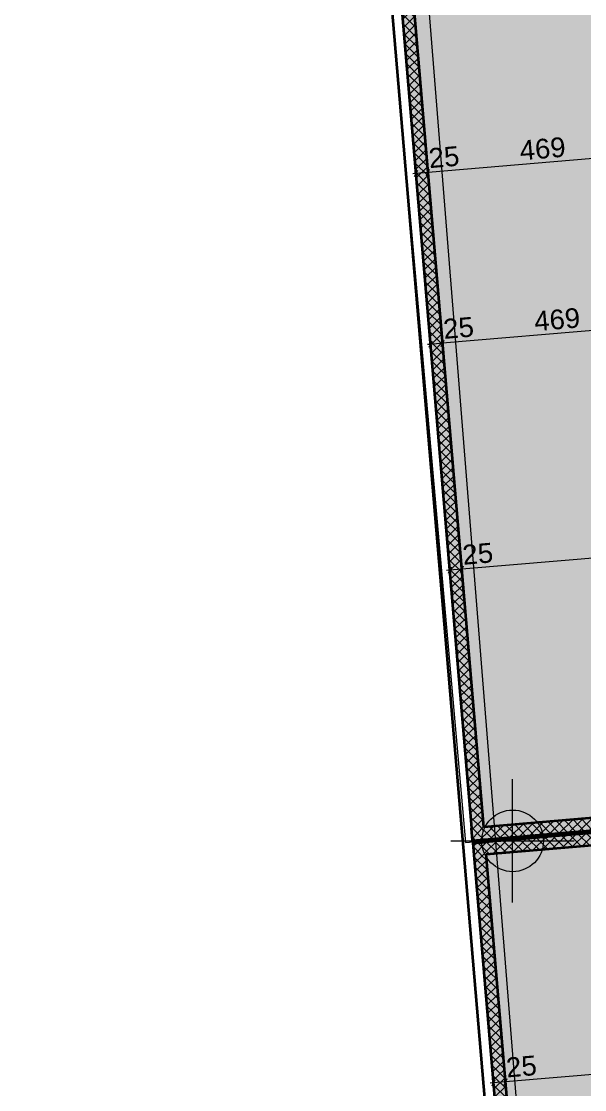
# Model space of a CAD drawing. Header units: metres. Extents: x 7516628 to 7516794, y 4692096 to 4692450.
# Drawn here: x 7516702.88 to 7516714.3, y 4692183.44 to 4692205.09 of the extents above; entities that cross this region are included whole.
import ezdxf

# ---------------------------------------------------------------- set-up
doc = ezdxf.new("R2010")
doc.units = ezdxf.units.M
doc.linetypes.add('Dot & Dashed', pattern=[670.277762413025, 317.49999999993, -176.38888888885, 0, -176.388873524245])
for name, color, linetype, lineweight in [('dtm label', 1, 'Continuous', 0), ('New_2D Drafting - General_Pen_No__102', 254, 'Continuous', 0), ('New_2D Drafting - General_Pen_No__2', 8, 'Continuous', 0), ('New_Dimensioning - General', 7, 'Continuous', 0), ('New_Dimensioning - General_Pen_No__1', 7, 'Continuous', 0), ('New_Dimensioning - General_Pen_No__142', 8, 'Continuous', 0), ('New_Dimensioning - General_Pen_No__161', 251, 'Continuous', 0), ('New_Drawing & Figure_Pen_No__50', 134, 'Continuous', 0), ('New_Drawing & Figure_Pen_No__58', 12, 'Continuous', 0), ('New_Drawing & Figure_Pen_No__7', 7, 'Continuous', 0), ('New_Structural - Bearing', 7, 'Continuous', 0), ('New_Structural - Bearing_Pen_No__102', 254, 'Continuous', 0), ('New_Structural - Bearing_Pen_No__184', 254, 'Continuous', 0), ('New_Structural - Bearing_Pen_No__206', 254, 'Continuous', 0), ('New_Structural - Bearing_Pen_No__22', 8, 'Continuous', 0), ('New_Structural - Bearing_Pen_No__225', 254, 'Continuous', 0), ('Parcela Baze', 7, 'Continuous', 0), ('projekt', 7, 'Continuous', 0)]:
    doc.layers.add(name, color=color, linetype=linetype, lineweight=lineweight)
doc.styles.add('GENERATED_STYLE_1', font='arial.ttf')
doc.dimstyles.new('GENERATED_STYLE__1', dxfattribs={"dimtxt": 400, "dimasz": 95, "dimexe": 0.18, "dimexo": 100000, "dimgap": 0, "dimtad": 1, "dimdec": 0, "dimlfac": 0.1, "dimzin": 0, "dimdsep": 46, "dimtxsty": 'GENERATED_STYLE_1', "dimblk": 'ARROWHEAD_2', "dimblk1": 'ARROWHEAD_2', "dimblk2": 'ARROWHEAD_2', "dimcen": 0.09, "dimclrd": 251, "dimclre": 251, "dimclrt": 7, "dimadec": 0, "dimazin": 0, "dimtfac": 1, "dimtdec": 4, "dimtmove": 0, "dimatfit": 3, "dimfxl": 1, "dimtolj": 1, "dimtzin": 0, "dimarcsym": 0})
pattern_1 = [(44.99999999999998, (0, 0), (-91.92387818248316, 91.92387818248324), []), (135.0000000000001, (0, 0), (91.9238781824829, 91.92387818248349), [])]

# ---------------------------------------------------------------- blocks, each defined once
blk = doc.blocks.new('Slab_32', base_point=(-18937.48973113452, -105651.2246458583))
at = {"layer": 'New_Structural - Bearing_Pen_No__225', "color": 254, "linetype": 'Continuous', "lineweight": 0, "flags": 128}
blk.add_lwpolyline([(-18937.48973113452, -105651.2246458583), (-15815.01099877732, -142318.5142452535), (4112.863783502689, -140621.5149341906), (990.3850511454947, -103954.2253347954)], close=True, dxfattribs=at)
blk = doc.blocks.new('Slab_33', base_point=(4116.030612582108, -140671.4147577718))
at = {"layer": 'New_Structural - Bearing_Pen_No__206', "color": 254, "linetype": 'Continuous', "lineweight": 0, "flags": 128}
blk.add_lwpolyline([(4116.030612582108, -140671.4147577718), (-15811.8441696979, -142368.4140688347), (-14250.60480352022, -160702.0588685327), (5677.269978760705, -159005.0595574694), (5100.290212999425, -152229.5821314949), (4693.010378343387, -147446.8921837474)], close=True, dxfattribs=at)
blk = doc.blocks.new('Slab_179', base_point=(929.9270420597167, -103250.7141945921))
at = {"layer": 'New_Structural - Bearing_Pen_No__184', "color": 254, "linetype": 'Continuous', "lineweight": 0, "flags": 128}
blk.add_lwpolyline([(12992.39023136488, -154421.8756456635), (11842.14941972368, -141037.2598247386), (9214.49814578773, -111041.1913889461), (9241.67680879691, -111038.931991123), (8501.625380498808, -102502.3215087667), (921.3648474760702, -103151.0814186324), (929.9270420597167, -103250.7141945921), (-19195.55390643745, -104973.1622752711), (-19194.64105076258, -104983.8850657363), (-17517.09090976419, -124689.1015116448), (-15959.85393820956, -142355.9333954615), (-15796.47900619056, -142342.0208658963), (4113.909848058028, -140646.5106051285), (4114.46346959201, -140646.463460344), (4112.343317681734, -140621.5592555318), (-15815.01099878005, -142318.5142452537), (-17376.25036495774, -123984.8694455563), (-18937.48973113452, -105651.2246458583), (990.3850511454947, -103954.2253347954), (5725.814343538331, -159057.383894627)], dxfattribs=at)
blk = doc.blocks.new('Wall_29', base_point=(4112.86378349996, -140621.5149341908))
at = {"layer": 'New_Structural - Bearing_Pen_No__102', "linetype": 'Continuous', "lineweight": 13}
h = blk.add_hatch(dxfattribs=at)
h.set_pattern_fill('CONCRETE_BLOCK', color=254, style=0, pattern_type=2)
h.set_pattern_definition(pattern_1)
h.paths.add_polyline_path([(-15565.91256400154, -142297.3017538656), (3863.765348721455, -140642.7274255792), (3842.552857333172, -140393.6289908006), (-15587.12505538982, -142048.2033190871)])
h = blk.add_hatch(dxfattribs=at)
h.set_pattern_fill('CONCRETE_BLOCK', color=254, style=0, pattern_type=2)
h.set_pattern_definition(pattern_1)
h.paths.add_polyline_path([(-15587.1250565201, -142048.2033190871), (-15836.22349016833, -142069.4158116057), (-15815.01099764969, -142318.514245254)])
h = blk.add_hatch(dxfattribs=at)
h.set_pattern_fill('CONCRETE_BLOCK', color=254, style=0, pattern_type=2)
h.set_pattern_definition(pattern_1)
h.paths.add_polyline_path([(-15587.12505362257, -142048.2033190871), (-15815.01099878006, -142318.5142452539), (-15565.91256513188, -142297.3017527353)])
at = {"layer": 'New_Structural - Bearing_Pen_No__22', "color": 8, "linetype": 'Continuous', "lineweight": 35, "flags": 128}
for points in [[(3842.552857333173, -140393.6289908006), (-15587.12505538982, -142048.2033190871)], [(-15815.01099878005, -142318.5142452539), (3863.765348721455, -140642.7274255791)], [(-15815.01099878005, -142318.5142452539), (-15836.22349016833, -142069.4158104754)]]:
    blk.add_lwpolyline(points, dxfattribs=at)
blk = doc.blocks.new('Wall_30', base_point=(-15815.01099878005, -142318.5142452539))
at = {"layer": 'New_Structural - Bearing_Pen_No__102', "linetype": 'Continuous', "lineweight": 13}
h = blk.add_hatch(dxfattribs=at)
h.set_pattern_fill('CONCRETE_BLOCK', color=254, style=0, pattern_type=2)
h.set_pattern_definition(pattern_1)
h.paths.add_polyline_path([(-18916.27723974624, -105900.3230806367), (-15836.22349016833, -142069.4158104754), (-15587.12505538982, -142048.2033190871), (-18667.17880496774, -105879.1105892485)])
at = {"layer": 'New_Structural - Bearing_Pen_No__22', "color": 8, "linetype": 'Continuous', "lineweight": 35, "flags": 128}
for points in [[(-18916.27723974624, -105900.3230806368), (-15836.22349016833, -142069.4158104754)], [(-15587.12505538982, -142048.2033190871), (-17116.54568448466, -124088.2061715568)]]:
    blk.add_lwpolyline(points, dxfattribs=at)
blk = doc.blocks.new('Wall_33', base_point=(-14250.60480352022, -160702.0588685327))
at = {"layer": 'New_Structural - Bearing_Pen_No__102', "linetype": 'Continuous', "lineweight": 13}
h = blk.add_hatch(dxfattribs=at)
h.set_pattern_fill('CONCRETE_BLOCK', color=254, style=0, pattern_type=2)
h.set_pattern_definition(pattern_1)
h.paths.add_polyline_path([(-15811.8441696979, -142368.4140670674), (-15541.53324353111, -142596.3000122249), (-15562.74573604974, -142347.2015785767)])
h = blk.add_hatch(dxfattribs=at)
h.set_pattern_fill('CONCRETE_BLOCK', color=254, style=0, pattern_type=2)
h.set_pattern_definition(pattern_1)
h.paths.add_polyline_path([(-15541.53324353111, -142596.3000110946), (-15811.84416969791, -142368.414069965), (-15790.63167717928, -142617.5125036132)])
h = blk.add_hatch(dxfattribs=at)
h.set_pattern_fill('CONCRETE_BLOCK', color=254, style=0, pattern_type=2)
h.set_pattern_definition(pattern_1)
h.paths.add_polyline_path([(-15790.63167830962, -142617.5125036132), (-14271.8172949085, -160452.9604337543), (-14022.71886012999, -160431.747942366), (-15541.53324353111, -142596.3000122249)])
at = {"layer": 'New_Structural - Bearing_Pen_No__22', "color": 8, "linetype": 'Continuous', "lineweight": 35, "flags": 128}
for points in [[(-15811.8441696979, -142368.4140688347), (-15562.7457349194, -142347.2015774464)], [(-15811.8441696979, -142368.4140688347), (-14271.8172949085, -160452.9604337543)], [(-14022.71886012999, -160431.747942366), (-15541.53324353111, -142596.3000122249)]]:
    blk.add_lwpolyline(points, dxfattribs=at)
blk = doc.blocks.new('Wall_34', base_point=(-15811.8441696979, -142368.4140688347))
at = {"layer": 'New_Structural - Bearing_Pen_No__102', "linetype": 'Continuous', "lineweight": 13}
h = blk.add_hatch(dxfattribs=at)
h.set_pattern_fill('CONCRETE_BLOCK', color=254, style=0, pattern_type=2)
h.set_pattern_definition(pattern_1)
h.paths.add_polyline_path([(3866.9321778036, -140692.6272491601), (-15562.74573491939, -142347.2015774464), (-15541.53324353111, -142596.3000122249), (3888.144669191899, -140941.7256839386)])
at = {"layer": 'New_Structural - Bearing_Pen_No__22', "color": 8, "linetype": 'Continuous', "lineweight": 35, "flags": 128}
for points in [[(3866.932177803601, -140692.6272491601), (-15562.7457349194, -142347.2015774464)], [(-15541.53324353111, -142596.3000122249), (3888.144669191899, -140941.7256839386)]]:
    blk.add_lwpolyline(points, dxfattribs=at)
blk = doc.blocks.new('*D907')
at = {"layer": 'New_Dimensioning - General_Pen_No__142', "color": 8, "linetype": 'Continuous', "lineweight": 13}
for p, q in [((-12074.71558871853, -128445.6895681329), (-12013.413343753, -128315.0168347922)), ((-16747.80222516219, -128843.6359065771), (-16686.49998019665, -128712.9631732363))]:
    blk.add_line(p, q, dxfattribs=at)
at = {"layer": 'New_Dimensioning - General_Pen_No__161', "color": 251, "linetype": 'Continuous', "lineweight": 13}
for p, q in [((2714.163858826196, -127123.5858053522), (-12044.06446623577, -128380.3532014625)), ((-12044.06446623576, -128380.3532014625), (-16717.15110267942, -128778.2995399067)), ((-12052.01915050638, -128286.9412884206), (-12036.10978196516, -128473.7651145045))]:
    blk.add_line(p, q, dxfattribs=at)
at = {"layer": 'New_Dimensioning - General_Pen_No__1', "color": 7, "lineweight": 13, "char_height": 400, "attachment_point": 7, "rotation": 4.867397360831655, "style": 'GENERATED_STYLE_1'}
for s, insert in [('\\A1;469', (-14843.37944608664, -128538.4451005151)), ('\\A1;25', (-16687.9443898257, -128695.5228357446))]:
    blk.add_mtext(s, dxfattribs=dict(at, insert=insert))
blk = doc.blocks.new('ARROWHEAD_2')
at = {"color": 0, "linetype": 'Continuous', "lineweight": 0}
for p, q in [((0, 0), (-1, 0)), ((-0.3781315, -0.6550000000000001), (0.3781315, 0.6550000000000001))]:
    blk.add_line(p, q, dxfattribs=at)
blk = doc.blocks.new('*D908')
at = {"layer": 'New_Dimensioning - General_Pen_No__142', "color": 8, "linetype": 'Continuous', "lineweight": 13}
for p, q in [((-16935.59841497516, -128734.1756646246), (-16996.9006599407, -128864.8483979654)), ((-16747.80222516219, -128843.6359065771), (-16686.49998019665, -128712.9631732363))]:
    blk.add_line(p, q, dxfattribs=at)
at = {"layer": 'New_Dimensioning - General_Pen_No__161', "color": 251, "linetype": 'Continuous', "lineweight": 13}
for p, q in [((-12044.06446623576, -128380.3532014625), (-16717.15110267942, -128778.2995399067)), ((-16966.24953745793, -128799.512031295), (-17027.15410476128, -128804.6984854394)), ((-16974.20422172854, -128706.100118253), (-16958.29485318733, -128892.9239443369)), ((-16717.15110267942, -128778.2995399067), (-16966.24953745793, -128799.512031295)), ((-16725.10578695003, -128684.8876268648), (-16709.19641840881, -128871.7114529486))]:
    blk.add_line(p, q, dxfattribs=at)
blk = doc.blocks.new('*D915')
at = {"layer": 'New_Dimensioning - General_Pen_No__142', "color": 8, "linetype": 'Continuous', "lineweight": 13}
for p, q in [((-11779.94315482636, -131907.2043216021), (-11718.64090986082, -131776.5315882614)), ((-11660.37590613266, -131897.0223257358), (-11599.07366116714, -131766.349592395))]:
    blk.add_line(p, q, dxfattribs=at)
at = {"layer": 'New_Dimensioning - General_Pen_No__161', "color": 251, "linetype": 'Continuous', "lineweight": 13}
for p, q in [((3008.936292718374, -130585.1005588214), (-11629.7247836499, -131831.6859590654)), ((-11749.29203234359, -131841.8679549317), (-16422.37866878724, -132239.8142933759)), ((-11757.24671661419, -131748.4560418898), (-11741.33734807298, -131935.2798679737)), ((-11629.7247836499, -131831.6859590654), (-11749.29203234359, -131841.8679549318)), ((-11637.67946792051, -131738.2740460234), (-11621.7700993793, -131925.0978721073))]:
    blk.add_line(p, q, dxfattribs=at)
blk = doc.blocks.new('*D916')
at = {"layer": 'New_Dimensioning - General_Pen_No__142', "color": 8, "linetype": 'Continuous', "lineweight": 13}
for p, q in [((-11779.94315482636, -131907.2043216021), (-11718.64090986082, -131776.5315882614)), ((-16453.02979127001, -132305.1506600463), (-16391.72754630447, -132174.4779267056))]:
    blk.add_line(p, q, dxfattribs=at)
at = {"layer": 'New_Dimensioning - General_Pen_No__161', "color": 251, "linetype": 'Continuous', "lineweight": 13}
for p, q in [((-11749.29203234359, -131841.8679549317), (-16422.37866878724, -132239.8142933759)), ((-11757.24671661419, -131748.4560418898), (-11741.33734807298, -131935.2798679737))]:
    blk.add_line(p, q, dxfattribs=at)
at = {"layer": 'New_Dimensioning - General_Pen_No__1', "color": 7, "lineweight": 13, "char_height": 400, "attachment_point": 7, "rotation": 4.867397360831655, "style": 'GENERATED_STYLE_1'}
for s, insert in [('\\A1;469', (-14548.60701219446, -131999.9598539843)), ('\\A1;25', (-16393.17195593352, -132157.0375892138))]:
    blk.add_mtext(s, dxfattribs=dict(at, insert=insert))
blk = doc.blocks.new('*D917')
at = {"layer": 'New_Dimensioning - General_Pen_No__142', "color": 8, "linetype": 'Continuous', "lineweight": 13}
for p, q in [((-16640.82598108299, -132195.6904180938), (-16702.12822604852, -132326.3631514346)), ((-16453.02979127001, -132305.1506600463), (-16391.72754630447, -132174.4779267056))]:
    blk.add_line(p, q, dxfattribs=at)
at = {"layer": 'New_Dimensioning - General_Pen_No__161', "color": 251, "linetype": 'Continuous', "lineweight": 13}
for p, q in [((-11749.29203234359, -131841.8679549317), (-16422.37866878724, -132239.8142933759)), ((-16671.47710356576, -132261.0267847642), (-16732.3816708691, -132266.2132389086)), ((-16679.43178783636, -132167.6148717223), (-16663.52241929515, -132354.4386978061)), ((-16422.37866878724, -132239.8142933759), (-16671.47710356576, -132261.0267847642)), ((-16430.33335305785, -132146.402380334), (-16414.42398451663, -132333.2262064179))]:
    blk.add_line(p, q, dxfattribs=at)
blk = doc.blocks.new('*D918')
at = {"layer": 'New_Dimensioning - General_Pen_No__142', "color": 8, "linetype": 'Continuous', "lineweight": 13}
for p, q in [((3368.127817435078, -135228.3618589545), (3429.430062400619, -135097.6891256137)), ((3617.226251985175, -135207.1493675857), (3678.528496950721, -135076.4766342449))]:
    blk.add_line(p, q, dxfattribs=at)
at = {"layer": 'New_Dimensioning - General_Pen_No__161', "color": 251, "linetype": 'Continuous', "lineweight": 13}
for p, q in [((3390.824255647242, -135069.6135792422), (3406.733624188456, -135256.437405326)), ((3639.92269019734, -135048.4010878733), (3655.832058738555, -135235.2249139572)), ((3398.778939917849, -135163.0254922841), (-16032.53602158777, -136817.7392268386)), ((3647.877374467948, -135141.8130009153), (3398.778939917849, -135163.0254922841)), ((3708.781941771293, -135136.6265467708), (3647.877374467948, -135141.8130009153))]:
    blk.add_line(p, q, dxfattribs=at)
at = {"layer": 'New_Dimensioning - General_Pen_No__1', "color": 7, "lineweight": 13, "insert": (3677.08408732167, -135059.0362967531), "char_height": 400, "attachment_point": 7, "rotation": 4.867397360831655, "style": 'GENERATED_STYLE_1'}
blk.add_mtext('\\A1;25', dxfattribs=at)
blk = doc.blocks.new('*D919')
at = {"layer": 'New_Dimensioning - General_Pen_No__142', "color": 8, "linetype": 'Continuous', "lineweight": 13}
for p, q in [((3368.127817435078, -135228.3618589545), (3429.430062400619, -135097.6891256137)), ((-16063.18714407054, -136883.075593509), (-16001.884899105, -136752.4028601682))]:
    blk.add_line(p, q, dxfattribs=at)
at = {"layer": 'New_Dimensioning - General_Pen_No__161', "color": 251, "linetype": 'Continuous', "lineweight": 13}
blk.add_line((3398.778939917849, -135163.0254922841), (-16032.53602158777, -136817.7392268386), dxfattribs=at)
at = {"layer": 'New_Dimensioning - General_Pen_No__1', "color": 7, "lineweight": 13, "char_height": 400, "attachment_point": 7, "rotation": 4.867397360831655, "style": 'GENERATED_STYLE_1'}
for s, insert in [('\\A1;1,950', (-7007.575329676038, -135968.9105240696)), ('\\A1;25', (-16003.32930873405, -136734.9625226765))]:
    blk.add_mtext(s, dxfattribs=dict(at, insert=insert))
blk = doc.blocks.new('*D920')
at = {"layer": 'New_Dimensioning - General_Pen_No__142', "color": 8, "linetype": 'Continuous', "lineweight": 13}
for p, q in [((-16250.98333388351, -136773.6153515565), (-16312.28557884905, -136904.2880848972)), ((-16063.18714407054, -136883.075593509), (-16001.884899105, -136752.4028601682))]:
    blk.add_line(p, q, dxfattribs=at)
at = {"layer": 'New_Dimensioning - General_Pen_No__161', "color": 251, "linetype": 'Continuous', "lineweight": 13}
for p, q in [((3398.778939917849, -135163.0254922841), (-16032.53602158777, -136817.7392268386)), ((-16289.58914063689, -136745.539805185), (-16273.67977209567, -136932.3636312688)), ((-16032.53602158777, -136817.7392268386), (-16281.63445636628, -136838.9517182269)), ((-16040.49070585838, -136724.3273137967), (-16024.58133731716, -136911.1511398805)), ((-16281.63445636628, -136838.9517182269), (-16342.53902366962, -136844.1381723713))]:
    blk.add_line(p, q, dxfattribs=at)
blk = doc.blocks.new('*D922')
at = {"layer": 'New_Dimensioning - General_Pen_No__142', "color": 8, "linetype": 'Continuous', "lineweight": 13}
for p, q in [((4252.979975288254, -145619.1869391864), (4314.282220253796, -145488.5142058456)), ((-10505.2483497737, -146875.9543352967), (-10443.94610480816, -146745.2816019559))]:
    blk.add_line(p, q, dxfattribs=at)
at = {"layer": 'New_Dimensioning - General_Pen_No__161', "color": 251, "linetype": 'Continuous', "lineweight": 13}
for p, q in [((4283.631097771024, -145553.850572516), (-10474.59722729093, -146810.6179686263)), ((-10482.55191156154, -146717.2060555844), (-10466.64254302032, -146904.0298816683)), ((-10474.59722729093, -146810.6179686263), (-15147.68386373459, -147208.5643070705))]:
    blk.add_line(p, q, dxfattribs=at)
at = {"layer": 'New_Dimensioning - General_Pen_No__1', "color": 7, "lineweight": 13, "insert": (-3786.179853601029, -146160.7624350794), "char_height": 400, "attachment_point": 7, "rotation": 4.867397360831655, "style": 'GENERATED_STYLE_1'}
blk.add_mtext('\\A1;1,481', dxfattribs=at)
blk = doc.blocks.new('*D923')
at = {"layer": 'New_Dimensioning - General_Pen_No__142', "color": 8, "linetype": 'Continuous', "lineweight": 13}
for p, q in [((-10505.2483497737, -146875.9543352967), (-10443.94610480816, -146745.2816019559)), ((-15178.33498621736, -147273.9006737409), (-15117.03274125182, -147143.2279404001))]:
    blk.add_line(p, q, dxfattribs=at)
at = {"layer": 'New_Dimensioning - General_Pen_No__161', "color": 251, "linetype": 'Continuous', "lineweight": 13}
blk.add_line((-10474.59722729093, -146810.6179686263), (-15147.68386373459, -147208.5643070705), dxfattribs=at)
at = {"layer": 'New_Dimensioning - General_Pen_No__1', "color": 7, "lineweight": 13, "char_height": 400, "attachment_point": 7, "rotation": 4.867397360831655, "style": 'GENERATED_STYLE_1'}
for s, insert in [('\\A1;469', (-13273.91220714181, -146968.7098676789)), ('\\A1;25', (-15118.47715088087, -147125.7876029084))]:
    blk.add_mtext(s, dxfattribs=dict(at, insert=insert))
blk = doc.blocks.new('*D924')
at = {"layer": 'New_Dimensioning - General_Pen_No__142', "color": 8, "linetype": 'Continuous', "lineweight": 13}
for p, q in [((-15366.13117603033, -147164.4404317884), (-15427.43342099587, -147295.1131651292)), ((-15178.33498621736, -147273.9006737409), (-15117.03274125182, -147143.2279404001))]:
    blk.add_line(p, q, dxfattribs=at)
at = {"layer": 'New_Dimensioning - General_Pen_No__161', "color": 251, "linetype": 'Continuous', "lineweight": 13}
for p, q in [((-10474.59722729093, -146810.6179686263), (-15147.68386373459, -147208.5643070705)), ((-15404.73698278371, -147136.3648854168), (-15388.82761424249, -147323.1887115007)), ((-15147.68386373459, -147208.5643070705), (-15396.7822985131, -147229.7767984588)), ((-15155.6385480052, -147115.1523940286), (-15139.72917946398, -147301.9762201124)), ((-15396.7822985131, -147229.7767984588), (-15457.68686581645, -147234.9632526032))]:
    blk.add_line(p, q, dxfattribs=at)
blk = doc.blocks.new('A$C11597C86')
at = {"layer": 'New_2D Drafting - General_Pen_No__102', "linetype": 'Continuous', "lineweight": 0}
for points in [[(108661.6438721144, -119668.2880441984), (128589.5186543953, -117971.2887331356), (130150.7580205721, -136304.9335328336), (110222.8832382921, -138001.9328438965)], [(110226.0500673734, -138051.8326674772), (130153.9248496543, -136354.8333564144), (131715.1642158311, -154688.4781561124), (111787.289433551, -156385.4774671753)]]:
    blk.add_hatch(color=7, dxfattribs=at).paths.add_polyline_path(points)
at = {"layer": 'New_2D Drafting - General_Pen_No__2', "color": 8, "linetype": 'Continuous', "lineweight": 15, "flags": 128}
for points in [[(108661.6438721144, -119668.2880441984), (128589.5186543953, -117971.2887331356), (130150.7580205721, -136304.9335328336), (110222.8832382921, -138001.9328438965)], [(110226.0500673734, -138051.8326674772), (130153.9248496543, -136354.8333564144), (131715.1642158311, -154688.4781561124), (111787.289433551, -156385.4774671753)]]:
    blk.add_lwpolyline(points, close=True, dxfattribs=at)
at = {"layer": 'New_Drawing & Figure_Pen_No__50', "color": 134, "linetype": 'Continuous', "lineweight": 25, "flags": 128}
for points in [[(110222.8832382912, -138001.9328438965), (130150.758020573, -136304.9335328332), (129573.7782548109, -129529.4561068589), (114627.8721681006, -130802.2055901569), (114220.5923334455, -126019.5156424082), (129166.4984201557, -124746.7661591112), (128589.5186543944, -117971.2887331356), (108661.6438721144, -119668.2880441984)], [(111787.289433551, -156385.4774671753), (131715.164215832, -154688.478156112), (131138.1844500698, -147913.0007301377), (116192.2783633595, -149185.7502134356), (115784.9985287044, -144403.060265687), (130730.9046154147, -143130.31078239), (130153.9248496534, -136354.8333564144), (110226.0500673734, -138051.8326674772)]]:
    blk.add_lwpolyline(points, close=True, dxfattribs=at)
at = {"layer": 'New_Drawing & Figure_Pen_No__58', "color": 12, "linetype": 'Dot & Dashed', "lineweight": 25, "flags": 128}
blk.add_lwpolyline([(161005.8051674019, -220534.1344569164), (148309.774087315, -77907.97802007513), (141260.6769173913, 6886.755578277519), (128599.2923959443, 55612.90617454289), (128534.1880264237, 55593.04050804586), (114816.745336399, 109356.5002997921), (71029.62683871241, 102087.9389638918), (68551.81324016082, 101645.5140968806), (73235.96296273952, 84668.7787698039), (85462.02147193305, 42989.53474633628), (97305.90392089885, -251.6444413792105), (101619.7241700952, -39309.5133008634), (117916.4039520989, -230737.2355518143)], close=True, dxfattribs=at)
at = {"layer": 'New_Drawing & Figure_Pen_No__7', "color": 7, "linetype": 'Continuous', "lineweight": 35, "flags": 128}
blk.add_lwpolyline([(106793.0739142435, -100102.2968165111), (114973.2169252807, -196191.5534748326)], dxfattribs=at)
at = {"layer": 'New_Structural - Bearing', "color": 254, "linetype": 'Continuous', "lineweight": 0}
for name, p in [('Slab_179', (126967.821279131, -98934.13279323466)), ('Slab_32', (107100.4045059367, -101334.6432445008)), ('Slab_33', (130153.9248496534, -136354.8333564144))]:
    blk.add_blockref(name, p, dxfattribs=at)
at = {"layer": 'New_Structural - Bearing', "color": 8, "lineweight": 35}
for name, p in [('Wall_30', (110222.8832382912, -138001.9328438965)), ('Wall_29', (130150.7580205712, -136304.9335328334)), ('Wall_34', (110226.0500673734, -138051.8326674772)), ('Wall_33', (111787.289433551, -156385.4774671753))]:
    blk.add_blockref(name, p, dxfattribs=at)
at = {"layer": 'New_Dimensioning - General', "color": 251, "linetype": 'Continuous', "lineweight": 13}
for base, p1, p2, picture, middle in [((110005.3582154835, -132501.1578254812), (122433.8998020538, -48612.82735657929), (103126.1548511599, -51718.6245902629), '*D919', (119680.9705721753, -131396.1976745453)), ((129436.6731769891, -130846.4440909267), (122682.9992877471, -48591.62720879354), (122433.8998020538, -48612.82735657929), '*D918', (130001.3225439419, -130517.34679971)), ((115563.2970097803, -142494.0365672689), (122433.8998020538, -48612.82735657929), (112594.4783449878, -107631.178216297), '*D922', (122902.3660482503, -141588.0495855551)), ((109071.6446996133, -124482.9306299376), (103126.1548511599, -51718.6245902629), (102884.1156897714, -51822.73417845675), '*D908', (109636.2940667945, -124153.8333387015)), ((109366.4171335055, -127944.4453834068), (103126.1548511599, -51718.6245902629), (102884.1156897714, -51822.73417845675), '*D917', (109931.0665006867, -127615.3480921707)), ((109756.259780705, -132522.3703168694), (103126.1548511599, -51718.6245902629), (102884.1156897714, -51822.73417845675), '*D920', (110320.9091478862, -132193.2730256334)), ((110641.1119385581, -142913.1953971013), (103126.1548511599, -51718.6245902629), (102884.1156897714, -51822.73417845675), '*D924', (111205.7613057394, -142584.0981058653)), ((109320.7431343918, -124461.7181385493), (112594.4783449878, -107631.178216297), (103126.1548511599, -51718.6245902629), '*D907', (111632.5160944606, -123983.8409314484)), ((109615.515568284, -127923.2328920185), (112594.4783449878, -107631.178216297), (103126.1548511599, -51718.6245902629), '*D916', (111927.2885283528, -127445.3556849176)), ((110890.2103733367, -142891.9829057131), (112594.4783449878, -107631.178216297), (103126.1548511599, -51718.6245902629), '*D923', (113201.9833334055, -142414.1056986122)), ((114288.6022047277, -127525.2865535743), (112724.2275895478, -107740.5634691243), (112594.4783449878, -107631.178216297), '*D915', (114723.7203858241, -127207.2197578601))]:
    dim = blk.add_linear_dim(base=base, p1=p1, p2=p2, angle=184.8673973608236, dimstyle='GENERATED_STYLE__1', dxfattribs=at)
    dim.commit()
    dim.dimension.update_dxf_attribs({"geometry": picture, "text_midpoint": middle, "dimtype": 128, "text_rotation": 4.867397360831653, "insert": (126037.8942370713, 4316.581401357427)})

msp = doc.modelspace()

# ---------------------------------------------------------------- block references
at = {"layer": 'projekt', "xscale": 0.001, "yscale": 0.001, "zscale": 0.001}
msp.add_blockref('A$C11597C86', (7516601.810596049, 4692326.488235551), dxfattribs=at)

# ---------------------------------------------------------------- next in the draw order: linework, layer by layer
at = {"layer": 'dtm label', "color": 1, "linetype": 'Continuous', "lineweight": 0}
for p, q in [((7516712.844730015, 4692187.230993516, 622.4356299764465), (7516712.844730015, 4692189.730993516, 622.4356299764465)), ((7516711.594730016, 4692188.480993515, 622.4356299764465), (7516714.094730016, 4692188.480993515, 622.4356299764465))]:
    msp.add_line(p, q, dxfattribs=at)
msp.add_circle((7516712.844730015, 4692188.480993515, 622.4356299764465), 0.625, dxfattribs=at)
at = {"layer": 'Parcela Baze', "flags": 128}
for points in [[(7516751.06, 4692248.59), (7516735.21, 4692261.76), (7516704.59, 4692287.19), (7516717.139999999, 4692130.480000001), (7516739.530000001, 4692135.32), (7516760.349999999, 4692138.04)], [(7516751.06, 4692248.59), (7516735.21, 4692261.76), (7516704.59, 4692287.19), (7516717.139999999, 4692130.480000002), (7516739.530000002, 4692135.32), (7516760.349999999, 4692138.04)]]:
    msp.add_lwpolyline(points, close=True, dxfattribs=at)

doc.saveas('drawing.dxf')
